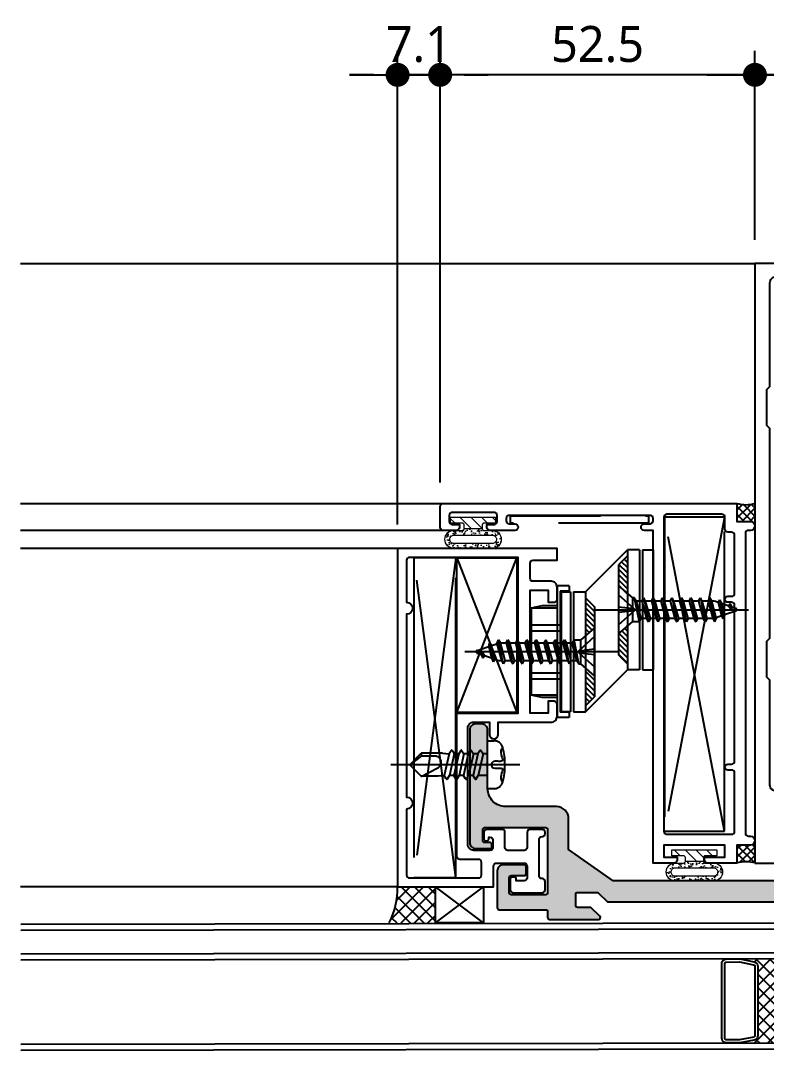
# Model space of a CAD drawing. Extents: x 93 to 3288, y 42 to 1146.
# Drawn here: x 1007.6 to 1132, y 519.2 to 691.2 of the extents above; entities that cross this region are included whole.
import ezdxf

# ---------------------------------------------------------------- set-up
doc = ezdxf.new("R2010")
doc.units = 0
doc.header["$LTSCALE"] = 200
doc.header["$MEASUREMENT"] = 0
doc.header["$PDMODE"] = 3
doc.header["$PDSIZE"] = -1
for name, pattern in [('CEN-GAUN', [32.2, 30, -1, 0.2, -1]), ('CEN2', [0.36, 0.25, -0.05, 0.01, -0.05]), ('CENTER', [2, 1.25, -0.25, 0.25, -0.25]), ('HIDDEN', [0.375, 0.25, -0.125]), ('PHANTOM', [25, 20, -1, 1, -1, 1, -1])]:
    doc.linetypes.add(name, pattern=pattern)
doc.layers.get('0').update_dxf_attribs({"linetype": 'CONTINUOUS'})
doc.layers.get('Defpoints').update_dxf_attribs({"color": 137, "linetype": 'CONTINUOUS'})
for name, color, linetype in [('3', 3, 'CONTINUOUS'), ('A-DIES', 3, 'CONTINUOUS'), ('A-ELE', 60, 'CONTINUOUS'), ('A-HAT', 1, 'CONTINUOUS'), ('A-NORTONPATE', 2, 'CONTINUOUS'), ('CEN', 1, 'CEN-GAUN'), ('CEN2', 1, 'CEN2'), ('DIM', 7, 'CONTINUOUS'), ('GASKET', 5, 'CONTINUOUS'), ('Glass', 4, 'CONTINUOUS'), ('hatch', 252, 'CONTINUOUS'), ('PA', 6, 'CONTINUOUS'), ('SCREW', 1, 'CONTINUOUS'), ('SEALANT', 1, 'CONTINUOUS'), ('감봉', 4, 'CONTINUOUS')]:
    doc.layers.add(name, color=color, linetype=linetype)
doc.styles.add('맑은고딕', font='malgun.ttf')
doc.dimstyles.new('GAUN-4', dxfattribs={"dimscale": 4, "dimtxt": 1.5, "dimasz": 1, "dimexe": 1, "dimexo": 1, "dimgap": 0.5, "dimtad": 1, "dimdec": 1, "dimzin": 1, "dimdsep": 46, "dimlunit": 6, "dimtxsty": '맑은고딕', "dimblk": 'CJDOT', "dimcen": 0.09, "dimdle": 1, "dimclrd": 256, "dimclre": 256, "dimclrt": 3, "dimadec": 0, "dimazin": 0, "dimtfac": 1, "dimtdec": 1, "dimtix": 1, "dimtmove": 2, "dimatfit": 3, "dimfxl": 1, "dimtolj": 1, "dimtzin": 1, "dimarcsym": 0})
pattern_1 = [(45, (-7509.82565, -1535.9426), (-0.67351921, 0.67351921), []), (135, (-7509.82565, -1535.9426), (-0.67351921, -0.67351921), [])]

# ---------------------------------------------------------------- blocks, each defined once
blk = doc.blocks.new('DH-886')
at = {"layer": 'A-DIES'}
for points in [[(-15.4, -50.4), (-12.7, -50.4, 0.414214), (-11.7, -49.4), (-11.7, -30, 0.414214), (-12.7, -29), (-15.3, -29), (-15.3, -31.05, -1), (-16.8, -31.05), (-16.8, -29), (-25.6, -29, -0.414214), (-26.6, -28), (-26.6, -26, -0.414214), (-26.1, -25.5), (-25.1, -25.5), (-25.1, -27.5), (-22.1, -27.5), (-22.1, -7), (-25.1, -7), (-25.1, -9), (-26.1, -9, -0.414214), (-26.6, -8.5), (-26.6, -6.5, -0.414214), (-25.6, -5.5), (-22.6, -5.5, 0.414214), (-22.1, -5), (-22.1, -2.5, 0.414214), (-22.6, -2), (-26.6, -2), (-26.6, 0), (0, 0), (0, -56.5), (-16, -56.5), (-16, -53, 0.414214), (-16.5, -52.5), (-21.1, -52.5, 0.414214), (-21.6, -53), (-21.6, -54.95, 0.414214), (-21.1, -55.45), (-19.8, -55.45), (-19.8, -55.15, -0.414214), (-19.5, -54.85), (-19.1, -54.85, -0.414214), (-18.8, -55.15), (-18.8, -56.95, -0.414214), (-19.3, -57.45), (-24.1, -57.45, -0.414214), (-24.6, -56.95), (-24.6, -55.6, -0.414214), (-24.1, -55.1, 0.414214), (-23.6, -54.6), (-23.6, -48.6, 0.414214), (-24.1, -48.1, -0.414214), (-24.6, -47.6), (-24.6, -47.4, -0.414214), (-24.1, -46.9), (-22.1, -46.9, -0.414214), (-21.6, -47.4), (-21.6, -49.9, 0.414214), (-21.1, -50.4), (-18.4, -50.4, 0.414214), (-17.9, -49.9), (-17.9, -47.4, -0.414214), (-17.4, -46.9), (-14.9, -46.9, -0.414214), (-14.4, -47.4), (-14.4, -48.5, -0.414214), (-14.7, -48.8), (-14.9, -48.8, -0.414214), (-15.2, -48.5), (-15.2, -48.2), (-15.4, -48.2, 0.414214), (-15.9, -48.7), (-15.9, -49.9, 0.414214)], [(-1.5, -43.5), (-1.5, -54.5, -0.414214), (-2, -55), (-9.2, -55), (-13.5, -55, -0.414214), (-14, -54.5), (-14, -52.4, -0.414214), (-13.5, -51.9), (-10.4, -51.9, 0.414214), (-9.9, -51.4), (-9.9, -27.5), (-20.1, -27.5), (-20.1, -1.5), (-2, -1.5, -0.414214), (-1.5, -2), (-1.5, -9, 1), (-1.5, -11), (-1.5, -41.5, 1)]]:
    blk.add_lwpolyline(points, format="xyb", close=True, dxfattribs=at)
blk = doc.blocks.new('JA-DM-13(DH-886)')
at = {"xscale": -1, "rotation": 270}
blk.add_blockref('DH-886', (56.5, 0), dxfattribs=at)
blk = doc.blocks.new('DH-887')
at = {"layer": 'A-DIES'}
for points in [[(2.25, -3, -1), (2.25, -4.5), (1.9, -4.5, 0.414214), (1.4, -5), (1.4, -55, 0.414214), (1.9, -55.5), (2.25, -55.5, -1), (2.25, -57), (0, -57), (0, -60), (-4.9, -60, -0.414214), (-5.4, -59.5), (-5.4, -59), (-2, -59), (-2, -57), (-12.2, -57), (-12.2, -59), (-10, -59), (-10, -59.5, -0.414214), (-10.5, -60), (-14, -60), (-14, -4.5), (-15.45, -4.5, -1), (-15.45, -3.4), (-14.5, -3.4, 0.414214), (-14, -2.9), (-14, -2.5, 0.414214), (-14.5, -2), (-38, -2, 0.414214), (-38.5, -2.5), (-38.5, -2.9, 0.414214), (-38, -3.4), (-37.05, -3.4, -1), (-37.05, -4.5), (-41.2, -4.5, -0.414214), (-41.7, -4), (-41.7, -3.5), (-40.5, -3.5, 0.414214), (-40, -3), (-40, -2, 0.414214), (-40.5, -1.5), (-47.5, -1.5, 0.414214), (-48, -2), (-48, -3, 0.414214), (-47.5, -3.5), (-46.3, -3.5), (-46.3, -4, -0.414214), (-46.8, -4.5), (-49, -4.5, -0.414214), (-49.5, -4), (-49.5, -0.5, -0.414214), (-49, 0), (0, 0), (0, -3)], [(-0.4, -17, 0.414214), (-0.9, -16.5), (-1.5, -16.5, -1), (-1.5, -15.5), (-0.9, -15.5, 0.414214), (-0.4, -15), (-0.4, -5.3, 0.414214), (-0.9, -4.8), (-1.5, -4.8, -0.414214), (-2, -4.3), (-2, -2.3, 0.414214), (-2.5, -1.8), (-11.7, -1.8, 0.414214), (-12.2, -2.3), (-12.2, -54.7, 0.414214), (-11.7, -55.2), (-0.9, -55.2, 0.414214), (-0.4, -54.7), (-0.4, -45, 0.414214), (-0.9, -44.5), (-1.5, -44.5, -1), (-1.5, -43.5), (-0.9, -43.5, 0.414214), (-0.4, -43)]]:
    blk.add_lwpolyline(points, format="xyb", close=True, dxfattribs=at)
blk = doc.blocks.new('JA-DM-14(DH-887)')
at = {"rotation": 270}
blk.add_blockref('DH-887', (59, -5.4), dxfattribs=at)
blk = doc.blocks.new('JA-DM-34(JA-D-326)')
at = {"layer": 'A-DIES'}
for points in [[(5109.5, 2571.39), (5097.8, 2571.39), (5097.5, 2571.09), (5097.2, 2571.39), (5092.3, 2571.39, 0.414214), (5092, 2571.09), (5092, 2570.19, 0.414214), (5093, 2569.19), (5102.95, 2569.19, -0.414214), (5103.45, 2568.69), (5103.45, 2562.39, -0.414214), (5102.95, 2561.89), (5056.05, 2561.89, -0.414214), (5055.55, 2562.39), (5055.55, 2568.69, -0.414214), (5056.05, 2569.19), (5066, 2569.19, 0.414214), (5067, 2570.19), (5067, 2571.09, 0.414214), (5066.7, 2571.39), (5061.8, 2571.39), (5061.5, 2571.09), (5061.2, 2571.39), (5049.5, 2571.39), (5049.5, 2471.39), (5109.5, 2471.39)], [(5051.5, 2540.39), (5052, 2540.89), (5052, 2558.39, -0.414214), (5053, 2559.39), (5061, 2559.39), (5061.5, 2559.89), (5067.5, 2559.89), (5068, 2559.39), (5091, 2559.39), (5091.5, 2559.89), (5097.5, 2559.89), (5098, 2559.39), (5106, 2559.39, -0.414214), (5107, 2558.39), (5107, 2540.89), (5107.5, 2540.39), (5107.5, 2534.39), (5107, 2533.89), (5107, 2498.89), (5107.5, 2498.39), (5107.5, 2492.39), (5107, 2491.89), (5107, 2474.59, -0.414214), (5106, 2473.59), (5098, 2473.59), (5097.5, 2473.09), (5091.5, 2473.09), (5091, 2473.59), (5068, 2473.59), (5067.5, 2473.09), (5061.5, 2473.09), (5061, 2473.59), (5053, 2473.59, -0.414214), (5052, 2474.59), (5052, 2491.89), (5051.5, 2492.39), (5051.5, 2498.39), (5052, 2498.89), (5052, 2533.89), (5051.5, 2534.39)]]:
    blk.add_lwpolyline(points, format="xyb", close=True, dxfattribs=at)
blk = doc.blocks.new('E.G.I 강판-1')
at = {"color": 1, "linetype": 'HIDDEN', "ltscale": 0.3}
blk.add_lwpolyline([(0, -23.5), (0, -0.5), (1.2, -0.5), (1.2, -23.5)], close=True, dxfattribs=at)
blk = doc.blocks.new('DSES-002')
at = {"lineweight": 9}
h = blk.add_hatch(dxfattribs=at)
h.set_pattern_fill('ANSI31', color=1, scale=0.4, angle=90)
h.set_pattern_definition([(135, (-2055.364, -5519.4437), (-0.8980256, -0.8980256), [])])
h.paths.add_polyline_path([(7.5, 0), (7.5, -1), (5.55, -1, 0.414214), (5.25, -1.3), (5.25, -1.9), (2.25, -1.9), (2.25, -1.3, 0.414214), (1.95, -1), (0, -1), (0, 0)])
h = blk.add_hatch(dxfattribs=at)
h.set_pattern_fill('AR-SAND', color=1, scale=0.02, angle=90)
h.set_pattern_definition([(127.5, (-2055.364, -5519.4437), (-0.97882647, -0.03200063), [0, -0.77216, 0, -0.8636, 0, -0.8255]), (97.5, (-2055.364, -5519.4437), (-1.4336502, 0.89904657), [0, -0.41656, 0, -0.69596, 0, -0.2667]), (57.5, (-2055.364, -5520.0686), (-0.00287437, 1.58198474), [0, -0.254, 0, -0.9144, 0, -1.1938]), (47.5, (-2055.364, -5520.0686), (-0.44585865, 1.5271129), [0, -0.127, 0, -0.59944, 0, -0.6858])])
h.paths.add_polyline_path([(8.45, -3.7, -0.414214), (6.95, -5.2), (0.55, -5.2, -0.414214), (-0.95, -3.7, -0.414214), (0.55, -2.2), (1.95, -2.2, 0.414214), (2.25, -1.9), (5.25, -1.9, 0.414214), (5.55, -2.2), (6.95, -2.2, -0.414214)])
h.paths.add_polyline_path([(6.95, -3), (0.55, -3, 0.414214), (-0.15, -3.7, 0.414214), (0.55, -4.4), (6.95, -4.4, 0.414214), (7.65, -3.7, 0.414214)], flags=16)
at = {"layer": 'GASKET', "lineweight": 9}
blk.add_line((2.25, -1.9), (5.25, -1.9), dxfattribs=at)
for points in [[(5.25, -1.9, 0.414214), (5.55, -2.2), (6.95, -2.2, -0.414214), (8.45, -3.7, -0.414214), (6.95, -5.2), (0.55, -5.2, -0.414214), (-0.95, -3.7, -0.414214), (0.55, -2.2), (1.95, -2.2, 0.414214), (2.25, -1.9), (2.25, -1.3, 0.414214), (1.95, -1), (0, -1), (0, 0), (7.5, 0), (7.5, -1), (5.55, -1, 0.414214), (5.25, -1.3)], [(6.95, -4.4), (0.55, -4.4, -0.414214), (-0.15, -3.7, -0.414214), (0.55, -3), (6.95, -3, -0.414214), (7.65, -3.7, -0.414214)]]:
    blk.add_lwpolyline(points, format="xyb", close=True, dxfattribs=at)
blk = doc.blocks.new('CJDOT')
blk.add_line((-2, 0), (2, 0))
at = {"const_width": 0.5}
blk.add_lwpolyline([(-0.25, 0, 1), (0.25, 0, 1)], format="xyb", close=True, dxfattribs=at)
blk = doc.blocks.new('*D95')
at = {"layer": 'Defpoints', "color": 0, "transparency": 16777216}
for p in [(1130.06, 682.17, 0), (1130.06, 650.67, 0), (1190.06, 650.67, 0)]:
    blk.add_point(p, dxfattribs=at)
at = {"layer": 'DIM', "lineweight": -2, "transparency": 16777216}
for p, q in [((1130.06, 654.67, 0), (1130.06, 686.17, 0)), ((1190.06, 654.67, 0), (1190.06, 686.17, 0)), ((1186.06, 682.17, 0), (1134.06, 682.17, 0))]:
    blk.add_line(p, q, dxfattribs=at)
at = {"layer": 'DIM', "lineweight": -2, "transparency": 16777216, "xscale": 4, "yscale": 4, "zscale": 4, "rotation": 180}
blk.add_blockref('CJDOT', (1130.06, 682.17, 0), dxfattribs=at)
at = {"layer": 'DIM', "lineweight": -2, "transparency": 16777216, "xscale": 4, "yscale": 4, "zscale": 4}
blk.add_blockref('CJDOT', (1190.06, 682.17, 0), dxfattribs=at)
at = {"layer": 'DIM', "color": 3, "transparency": 16777216, "insert": (1160.06, 687.27, 0), "char_height": 6, "attachment_point": 5, "style": '맑은고딕'}
blk.add_mtext('\\A1;60.0', dxfattribs=at)
blk = doc.blocks.new('*D96')
at = {"layer": 'Defpoints', "color": 0, "transparency": 16777216}
for p in [(1077.56, 682.17, 0), (1130.06, 650.67, 0), (1077.56, 616.17, 0)]:
    blk.add_point(p, dxfattribs=at)
at = {"layer": 'DIM', "lineweight": -2, "transparency": 16777216}
for p, q in [((1077.56, 620.17, 0), (1077.56, 686.17, 0)), ((1130.06, 654.67, 0), (1130.06, 686.17, 0)), ((1126.06, 682.17, 0), (1081.56, 682.17, 0))]:
    blk.add_line(p, q, dxfattribs=at)
at = {"layer": 'DIM', "lineweight": -2, "transparency": 16777216, "xscale": 4, "yscale": 4, "zscale": 4, "rotation": 180}
blk.add_blockref('CJDOT', (1077.56, 682.17, 0), dxfattribs=at)
at = {"layer": 'DIM', "lineweight": -2, "transparency": 16777216, "xscale": 4, "yscale": 4, "zscale": 4}
blk.add_blockref('CJDOT', (1130.06, 682.17, 0), dxfattribs=at)
at = {"layer": 'DIM', "color": 3, "transparency": 16777216, "insert": (1103.81, 687.27, 0), "char_height": 6, "attachment_point": 5, "style": '맑은고딕'}
blk.add_mtext('\\A1;52.5', dxfattribs=at)
blk = doc.blocks.new('*D97')
at = {"layer": 'Defpoints', "color": 0, "transparency": 16777216}
for p in [(1070.46, 682.17, 0), (1077.56, 610.17, 0), (1070.46, 603.17, 0)]:
    blk.add_point(p, dxfattribs=at)
at = {"layer": 'DIM', "lineweight": -2, "transparency": 16777216}
for p, q in [((1070.46, 607.17, 0), (1070.46, 686.17, 0)), ((1077.56, 614.17, 0), (1077.56, 686.17, 0)), ((1066.46, 682.17, 0), (1062.46, 682.17, 0)), ((1077.56, 682.17, 0), (1070.46, 682.17, 0)), ((1081.56, 682.17, 0), (1085.56, 682.17, 0))]:
    blk.add_line(p, q, dxfattribs=at)
at = {"layer": 'DIM', "lineweight": -2, "transparency": 16777216, "xscale": 4, "yscale": 4, "zscale": 4}
blk.add_blockref('CJDOT', (1070.46, 682.17, 0), dxfattribs=at)
at = {"layer": 'DIM', "lineweight": -2, "transparency": 16777216, "xscale": 4, "yscale": 4, "zscale": 4, "rotation": 180}
blk.add_blockref('CJDOT', (1077.56, 682.17, 0), dxfattribs=at)
at = {"layer": 'DIM', "color": 3, "transparency": 16777216, "insert": (1074.01, 687.28, 0), "char_height": 6, "attachment_point": 5, "style": '맑은고딕'}
blk.add_mtext('\\A1;7.1', dxfattribs=at)
blk = doc.blocks.new('screw4x13')
at = {"color": 9, "linetype": 'HIDDEN'}
for p, q in [((-13, 0), (-11.07, 1.93)), ((-11.07, 1.93), (-11.07, 1.43)), ((-7.51, 1.93), (-11.07, 1.93)), ((-7.51, 1.93), (-6.43, 1.79)), ((-6.43, 1.79), (-7.23, -1.79)), ((-6.11, 2.34), (-6.43, 1.79)), ((-5.57, 1.79), (-6.37, -1.79)), ((-5.89, 2.34), (-5.57, 1.79)), ((-4.83, 1.79), (-5.63, -1.79)), ((-4.83, 1.79), (-5.57, 1.79)), ((-4.51, 2.34), (-4.83, 1.79)), ((-3.97, 1.79), (-4.77, -1.79)), ((-4.29, 2.34), (-3.97, 1.79)), ((-3.23, 1.79), (-4.03, -1.79)), ((-3.23, 1.79), (-3.97, 1.79)), ((-2.91, 2.34), (-3.23, 1.79)), ((-2.37, 1.79), (-3.17, -1.79)), ((-2.69, 2.34), (-2.37, 1.79)), ((-1.63, 1.79), (-2.43, -1.79)), ((-1.63, 1.79), (-2.37, 1.79)), ((-1.31, 2.34), (-1.63, 1.79)), ((-0.77, 1.79), (-1.57, -1.79)), ((-1.09, 2.34), (-0.77, 1.79)), ((-0.03, 1.79), (-0.77, 1.79)), ((0, 1.79), (-0.57, 1.79)), ((-11.07, 1.43), (-13, 0)), ((-8.76, 1.43), (-11.07, 1.43)), ((-13, 0), (-11.07, -1.93)), ((-11.07, -1.94), (-8.29, -0.5)), ((-8.25, -1.93), (-11.07, -1.93)), ((-7.23, -1.79), (-8.25, -1.93)), ((-6.91, -2.34), (-7.23, -1.79)), ((-6.69, -2.34), (-6.37, -1.79)), ((-5.63, -1.79), (-6.37, -1.79)), ((-5.31, -2.34), (-5.63, -1.79)), ((-5.09, -2.34), (-4.77, -1.79)), ((-4.03, -1.79), (-4.77, -1.79)), ((-3.71, -2.34), (-4.03, -1.79)), ((-3.49, -2.34), (-3.17, -1.79)), ((-2.43, -1.79), (-3.17, -1.79)), ((-2.11, -2.34), (-2.43, -1.79)), ((-1.89, -2.34), (-1.57, -1.79)), ((-0.83, -1.79), (-1.57, -1.79)), ((0, -1.79), (-1.37, -1.79))]:
    blk.add_line(p, q, dxfattribs=at)
blk.add_lwpolyline([(0, 1.75), (0, 4), (1.07, 4, -0.338208), (2.51, 2.89, -0.133928), (2.51, -2.89, -0.338208), (1.07, -4), (0, -4), (0, -2.25), (0, 2.25)], format="xyb", dxfattribs=at)
blk.add_lwpolyline([(2.51, 2.89), (2.29, 2.63), (2.19, 2.34), (2.18, 2.03), (2.23, 1.72), (2.31, 1.42), (2.4, 1.15), (2.46, 0.92), (2.47, 0.74), (2.4, 0.62), (2.27, 0.57), (2.09, 0.55), (1.87, 0.55), (1.63, 0.57), (1.39, 0.58), (1.17, 0.57), (0.97, 0.53), (0.81, 0.44), (0.7, 0.31), (0.63, 0.16), (0.61, 0), (0.63, -0.16), (0.7, -0.31), (0.81, -0.44), (0.97, -0.53), (1.17, -0.57), (1.39, -0.58), (1.63, -0.57), (1.87, -0.55), (2.09, -0.55), (2.27, -0.57), (2.4, -0.62), (2.47, -0.74), (2.46, -0.92), (2.4, -1.15), (2.31, -1.42), (2.23, -1.72), (2.18, -2.03), (2.19, -2.34), (2.29, -2.63), (2.51, -2.89)], dxfattribs=at)
for centre, radius, start, end in [((-6, 2.27), 0.13, 30, 150), ((-4.4, 2.27), 0.13, 30, 150), ((-2.8, 2.27), 0.13, 30, 150), ((-1.2, 2.27), 0.13, 30, 150), ((-8.76, 0.41), 1.02, 297.365, 90), ((-6.8, -2.27), 0.13, 210, 330), ((-5.2, -2.27), 0.13, 210, 330), ((-3.6, -2.27), 0.13, 210, 330), ((-2, -2.27), 0.13, 210, 330)]:
    blk.add_arc(centre, radius, start, end, dxfattribs=at)
at = {"layer": 'CEN'}
blk.add_line((5.34, 0), (-16.15, 0), dxfattribs=at)
blk = doc.blocks.new('CS-4X20')
at = {"layer": 'CEN2', "linetype": 'CENTER'}
blk.add_line((-3.8, 0), (21.65, 0), dxfattribs=at)
at = {"layer": 'SCREW'}
for p, q in [((0, 4), (2.3, 2)), ((0, 4), (0, -4)), ((2.61, 0.17), (0, 2.52)), ((2.63, 2), (2.3, 2)), ((2.3, 2), (2.3, -2)), ((2.94, 1.46), (2.63, 2)), ((2.63, 2), (3.42, -2)), ((3.89, 1.46), (4.21, 2)), ((4.52, 1.46), (4.21, 2)), ((4.21, 2), (4.99, -2)), ((5.47, 1.46), (5.78, 2)), ((6.09, 1.46), (5.78, 2)), ((5.78, 2), (6.57, -2)), ((7.04, 1.46), (7.35, 2)), ((7.67, 1.46), (7.35, 2)), ((7.35, 2), (8.14, -2)), ((8.62, 1.46), (8.93, 2)), ((9.24, 1.46), (8.93, 2)), ((8.93, 2), (9.72, -2)), ((10.19, 1.46), (10.5, 2)), ((10.82, 1.46), (10.5, 2)), ((10.5, 2), (11.29, -2)), ((11.77, 1.46), (12.08, 2)), ((12.39, 1.46), (12.08, 2)), ((12.08, 2), (12.87, -2)), ((13.34, 1.46), (13.65, 2)), ((13.97, 1.46), (13.65, 2)), ((13.65, 2), (14.44, -2)), ((14.92, 1.46), (15.23, 2)), ((15.54, 1.46), (15.23, 2)), ((15.23, 2), (16.02, -2)), ((2.61, 0.17), (0, 0.46)), ((2.94, 1.46), (3.73, -1.46)), ((3.89, 1.46), (2.94, 1.46)), ((3.89, 1.46), (4.68, -1.46)), ((5.47, 1.46), (4.52, 1.46)), ((5.31, -1.46), (4.52, 1.46)), ((5.47, 1.46), (6.25, -1.46)), ((7.04, 1.46), (6.09, 1.46)), ((6.88, -1.46), (6.09, 1.46)), ((7.04, 1.46), (7.83, -1.46)), ((8.62, 1.46), (7.67, 1.46)), ((8.46, -1.46), (7.67, 1.46)), ((8.62, 1.46), (9.4, -1.46)), ((10.19, 1.46), (9.24, 1.46)), ((10.03, -1.46), (9.24, 1.46)), ((10.19, 1.46), (10.98, -1.46)), ((11.77, 1.46), (10.82, 1.46)), ((11.61, -1.46), (10.82, 1.46)), ((11.77, 1.46), (12.55, -1.46)), ((13.34, 1.46), (12.39, 1.46)), ((13.18, -1.46), (12.39, 1.46)), ((13.34, 1.46), (14.13, -1.46)), ((14.76, -1.46), (13.97, 1.46)), ((14.92, 1.46), (13.97, 1.46)), ((14.92, 1.46), (15.7, -1.46)), ((15.72, 1.46), (15.54, 1.46)), ((16.3, -1.34), (15.54, 1.46)), ((16.64, 1.22), (16.18, 1.38)), ((16.64, 1.22), (16.89, 1.67)), ((16.64, 1.22), (17.19, -1.03)), ((16.89, 1.67), (17.45, -1.48)), ((17.2, 1.03), (16.89, 1.67)), ((18.37, 0.63), (17.2, 1.03)), ((17.66, -0.87), (17.2, 1.03)), ((18.37, 0.63), (18.63, 1.07)), ((18.37, 0.63), (18.82, 0)), ((18.63, 1.07), (18.82, 0)), ((18.94, 0.44), (18.63, 1.07)), ((18.82, 0), (18.94, 0.44)), ((19.57, 0.22), (18.94, 0.44)), ((0, -2.52), (2.61, -0.17)), ((2.61, -0.17), (0, -0.46)), ((3.73, -1.46), (3.42, -2)), ((4.68, -1.46), (3.73, -1.46)), ((4.68, -1.46), (4.99, -2)), ((5.31, -1.46), (4.99, -2)), ((6.25, -1.46), (5.31, -1.46)), ((6.25, -1.46), (6.57, -2)), ((6.88, -1.46), (6.57, -2)), ((7.83, -1.46), (6.88, -1.46)), ((7.83, -1.46), (8.14, -2)), ((8.46, -1.46), (8.14, -2)), ((9.4, -1.46), (8.46, -1.46)), ((9.4, -1.46), (9.72, -2)), ((10.03, -1.46), (9.72, -2)), ((10.98, -1.46), (10.03, -1.46)), ((10.98, -1.46), (11.29, -2)), ((11.61, -1.46), (11.29, -2)), ((12.55, -1.46), (11.61, -1.46)), ((12.55, -1.46), (12.87, -2)), ((13.18, -1.46), (12.87, -2)), ((14.13, -1.46), (13.18, -1.46)), ((14.13, -1.46), (14.44, -2)), ((14.76, -1.46), (14.44, -2)), ((15.7, -1.46), (14.76, -1.46)), ((15.7, -1.46), (16.02, -2)), ((16.3, -1.34), (16.02, -2)), ((17.19, -1.03), (16.3, -1.34)), ((17.19, -1.03), (17.45, -1.48)), ((17.66, -0.87), (17.45, -1.48)), ((19.57, -0.22), (17.66, -0.87)), ((0, -4), (2.3, -2)), ((3.42, -2), (2.3, -2))]:
    blk.add_line(p, q, dxfattribs=at)
for centre, radius, start, end in [((2.46, 0), 0.229, 311.9191, 48.0809), ((15.72, 0.04), 1.42, 71.0776, 90), ((19.48, 0), 0.236, 292.5, 67.5)]:
    blk.add_arc(centre, radius, start, end, dxfattribs=at)
blk = doc.blocks.new('암대수정')
at = {"color": 7, "linetype": 'Continuous'}
for p, q in [((0, -1.5), (0, 0.25)), ((20, 0.25), (0, 0.25)), ((20, -1.5), (20, 0.25)), ((20, -1.5), (0, -1.5)), ((0, -2), (0, -4)), ((20, -2), (0, -2)), ((20, -2), (20, -4)), ((-7, -11), (0, -4)), ((20, -4), (0, -4)), ((1, -4), (2.5, -5.5)), ((1.12, -4), (2.62, -5.5)), ((2, -4), (3.5, -5.5)), ((2.88, -4), (4.38, -5.5)), ((3.77, -4), (5.27, -5.5)), ((4.65, -4), (6.15, -5.5)), ((5.54, -4), (6.42, -4.88)), ((6.42, -4), (6.93, -4.51)), ((7.3, -4), (7.44, -4.13)), ((12.61, -4), (13.22, -4.61)), ((13, -11), (20, -4)), ((13.49, -4), (14.99, -5.5)), ((13.75, -5.14), (14.11, -5.5)), ((14.38, -4), (15.88, -5.5)), ((15.26, -4), (16.76, -5.5)), ((16.14, -4), (17.57, -5.43)), ((17.03, -4), (18.01, -4.99)), ((19, -4), (17.5, -5.5)), ((17.91, -4), (18.46, -4.54)), ((18.79, -4), (18.9, -4.1)), ((17.5, -5.5), (2.5, -5.5)), ((-6, -11), (-4.5, -9.5)), ((-4.9, -9.9), (-3.79, -11)), ((10.5, -9.5), (-4.5, -9.5)), ((-4.41, -9.5), (-2.91, -11)), ((-3.53, -9.5), (-2.03, -11)), ((-2.64, -9.5), (-1.14, -11)), ((-1.76, -9.5), (-0.26, -11)), ((-0.87, -9.5), (-0.75, -9.62)), ((6.72, -10.02), (7.7, -11)), ((7.08, -9.5), (8.58, -11)), ((7.97, -9.5), (9.47, -11)), ((8.85, -9.5), (10.35, -11)), ((9.73, -9.5), (11.23, -11)), ((12, -11), (10.5, -9.5)), ((-7, -13), (-7, -11)), ((13, -11), (-7, -11)), ((-5.78, -10.78), (-5.56, -11)), ((-5.34, -10.34), (-4.68, -11)), ((5.7, -10.77), (5.93, -11)), ((6.21, -10.4), (6.81, -11)), ((13, -13), (13, -11)), ((13, -13), (-7, -13)), ((13, -13.5), (-7, -13.5)), ((-7, -13.5), (-7, -15)), ((13, -15), (13, -13.5)), ((-7, -15), (13, -15))]:
    blk.add_line(p, q, dxfattribs=at)
at = {"color": 4, "linetype": 'Continuous'}
for p, q in [((-8, -13.75), (-8, -15.75)), ((-7.1, -13.75), (-8, -13.75)), ((-7.1, -13.75), (-7.1, -15.25)), ((14, -13.75), (13.1, -13.75)), ((13.1, -13.75), (13.1, -15.25)), ((14, -13.75), (14, -15.75)), ((13.1, -15.25), (-7.1, -15.25)), ((14, -15.75), (-8, -15.75)), ((-4.65, -15.75), (-4.65, -18.25)), ((-4.25, -15.75), (-4.25, -20.05)), ((10.25, -15.75), (10.25, -20.05)), ((10.65, -15.75), (10.65, -18.25)), ((-4.65, -18.25), (-4.25, -20.05)), ((10.65, -18.25), (10.25, -20.05)), ((10.25, -20.05), (-4.25, -20.05))]:
    blk.add_line(p, q, dxfattribs=at)
at = {"layer": '3', "color": 1, "linetype": 'CENTER'}
blk.add_line((3, -13.19), (3, -22.01), dxfattribs=at)
at = {"layer": '3', "color": 7, "linetype": 'HIDDEN'}
for p, q in [((-1.5, -20.05), (-1.5, -15.25)), ((-0.5, -20.05), (-0.5, -15.25)), ((6.5, -20.05), (6.5, -15.25)), ((7.5, -20.05), (7.5, -15.25))]:
    blk.add_line(p, q, dxfattribs=at)
at = {"ltscale": 0.2, "xscale": -1}
for p, rotation in [((10, -5.5), 270), ((3, -9.5), 89.99999999999993)]:
    blk.add_blockref('CS-4X20', p, dxfattribs=dict(at, rotation=rotation))
blk = doc.blocks.new('DSP-3263')
at = {"layer": 'hatch'}
h = blk.add_hatch(color=252, dxfattribs=at)
edge = h.paths.add_edge_path()
edge.add_line((14.5, -3.4), (6, -3.4))
edge.add_arc((6, -0.4), 3, 180, 270, ccw=False)
edge.add_line((3, -0.4), (3, 3.3))
edge.add_line((3, 3.3), (2.7, 3.6))
edge.add_line((2.7, 3.6), (3, 3.9))
edge.add_line((3, 3.9), (3, 9.4))
edge.add_arc((2, 9.4), 1, 0, 90)
edge.add_line((2, 10.4), (1, 10.4))
edge.add_arc((1, 9.4), 1, 90, 180)
edge.add_line((0, 9.4), (0, -9.4))
edge.add_arc((1, -9.4), 1, 180, 270)
edge.add_line((1, -10.4), (3.4, -10.4))
edge.add_arc((3.4, -10.1), 0.3, 270, 360)
edge.add_line((3.7, -10.1), (3.7, -9.7))
edge.add_arc((3.4, -9.7), 0.3, 360, 450)
edge.add_line((3.4, -9.4), (2.5, -9.4))
edge.add_arc((2.5, -9.1), 0.3, 180, 270, ccw=False)
edge.add_line((2.2, -9.1), (2.2, -7.2))
edge.add_arc((2.5, -7.2), 0.3, 90, 180, ccw=False)
edge.add_line((2.5, -6.9), (12.7, -6.9))
edge.add_arc((12.7, -7.2), 0.3, 0, 90, ccw=False)
edge.add_line((13, -7.2), (13, -17.8))
edge.add_arc((12.7, -17.8), 0.3, -90, 0, ccw=False)
edge.add_line((12.7, -18.1), (6.9, -18.1))
edge.add_arc((6.9, -17.8), 0.3, 180, 270, ccw=False)
edge.add_line((6.6, -17.8), (6.6, -15.2))
edge.add_arc((6.9, -15.2), 0.3, 90, 180, ccw=False)
edge.add_line((6.9, -14.9), (9.1, -14.9))
edge.add_arc((9.1, -14.6), 0.3, 270, 360)
edge.add_line((9.4, -14.6), (9.4, -13.4))
edge.add_arc((9.1, -13.4), 0.3, 0, 90)
edge.add_line((9.1, -13.1), (5.6, -13.1))
edge.add_arc((5.6, -14.1), 1, 90, 180)
edge.add_line((4.6, -14.1), (4.6, -20.3))
edge.add_arc((4.9, -20.3), 0.3, 180, 270)
edge.add_line((4.9, -20.6), (12.7, -20.6))
edge.add_arc((12.7, -20.9), 0.3, 0, 90, ccw=False)
edge.add_line((13, -20.9), (13, -21.9))
edge.add_arc((13.3, -21.9), 0.3, 180, 270)
edge.add_line((13.3, -22.2), (21.5, -22.2))
edge.add_arc((21.5, -21.9), 0.3, 270, 405.6355)
edge.add_line((21.71, -21.69), (20.28, -20.29))
edge.add_arc((20.07, -20.5), 0.3, 45.6355, 90)
edge.add_line((20.07, -20.2), (18, -20.2))
edge.add_arc((18, -19.9), 0.3, 180, 270, ccw=False)
edge.add_line((17.7, -19.9), (17.7, -18))
edge.add_arc((18, -18), 0.3, 90, 180, ccw=False)
edge.add_line((18, -17.7), (21.4, -17.7))
edge.add_line((21.4, -17.7), (23, -19.3))
edge.add_line((23, -19.3), (60.5, -19.3))
edge.add_arc((60.5, -19.6), 0.3, 0, 90, ccw=False)
edge.add_line((60.8, -19.6), (60.8, -22.7))
edge.add_arc((61.4, -22.7), 0.6, 180, 360)
edge.add_line((62, -22.7), (62, -19.6))
edge.add_arc((62.3, -19.6), 0.3, 90, 180, ccw=False)
edge.add_line((62.3, -19.3), (64.7, -19.3))
edge.add_arc((64.7, -19.6), 0.3, 0, 90, ccw=False)
edge.add_line((65, -19.6), (65, -22.5))
edge.add_line((65, -22.5), (64.7, -22.5))
edge.add_arc((64.7, -23), 0.5, 90, 270)
edge.add_line((64.7, -23.5), (65, -23.5))
edge.add_line((65, -23.5), (65, -27.2))
edge.add_line((65, -27.2), (64.7, -27.2))
edge.add_arc((64.7, -27.7), 0.5, 90, 270)
edge.add_line((64.7, -28.2), (65, -28.2))
edge.add_line((65, -28.2), (65, -31.9))
edge.add_line((65, -31.9), (64.7, -31.9))
edge.add_arc((64.7, -32.4), 0.5, 90, 270)
edge.add_line((64.7, -32.9), (65, -32.9))
edge.add_line((65, -32.9), (65, -36.6))
edge.add_line((65, -36.6), (64.7, -36.6))
edge.add_arc((64.7, -37.1), 0.5, 90, 270)
edge.add_line((64.7, -37.6), (65, -37.6))
edge.add_line((65, -37.6), (65, -39.1))
edge.add_arc((64.7, -39.1), 0.3, 270, 360, ccw=False)
edge.add_line((64.7, -39.4), (62.3, -39.4))
edge.add_arc((62.3, -39.1), 0.3, 180, 270, ccw=False)
edge.add_line((62, -39.1), (62, -37.4))
edge.add_arc((61.4, -37.4), 0.6, 0, 180)
edge.add_line((60.8, -37.4), (60.8, -40.8))
edge.add_arc((61.3, -40.8), 0.5, 180, 270)
edge.add_line((61.3, -41.3), (64.8, -41.3))
edge.add_arc((64.8, -42.3), 1, 0, 90, ccw=False)
edge.add_line((65.8, -42.3), (65.8, -44.31))
edge.add_arc((66.8, -44.31), 1, 180, 261.4535)
edge.add_line((66.65, -45.3), (69.96, -45.8))
edge.add_arc((70, -45.5), 0.3, 261.4535, 360)
edge.add_line((70.3, -45.5), (70.3, -42.5))
edge.add_arc((70, -42.5), 0.3, 360, 450)
edge.add_line((70, -42.2), (69.4, -42.2))
edge.add_arc((69.4, -42.5), 0.3, 90, 180)
edge.add_line((69.1, -42.5), (69.1, -44))
edge.add_arc((68.8, -44), 0.3, 270, 360, ccw=False)
edge.add_line((68.8, -44.3), (67.6, -44.3))
edge.add_arc((67.6, -44), 0.3, 180, 270, ccw=False)
edge.add_line((67.3, -44), (67.3, -36.3))
edge.add_arc((67.6, -36.3), 0.3, 90, 180, ccw=False)
edge.add_line((67.6, -36), (68.8, -36))
edge.add_arc((68.8, -36.3), 0.3, 0, 90, ccw=False)
edge.add_line((69.1, -36.3), (69.1, -37.8))
edge.add_arc((69.4, -37.8), 0.3, 180, 270)
edge.add_line((69.4, -38.1), (70, -38.1))
edge.add_arc((70, -37.8), 0.3, 270, 360)
edge.add_line((70.3, -37.8), (70.3, -33.5))
edge.add_line((70.3, -33.5), (69.8, -32.8))
edge.add_line((69.8, -32.8), (69.6, -32.8))
edge.add_arc((69.6, -33.1), 0.3, 90, 180)
edge.add_line((69.3, -33.1), (69.3, -34.5))
edge.add_arc((69, -34.5), 0.3, -90, 0, ccw=False)
edge.add_line((69, -34.8), (67.3, -34.8))
edge.add_arc((67.3, -34.5), 0.3, 180, 270, ccw=False)
edge.add_line((67, -34.5), (67, -30.1))
edge.add_arc((67.3, -30.1), 0.3, 90, 180, ccw=False)
edge.add_line((67.3, -29.8), (69.05, -29.8))
edge.add_arc((69.05, -29.05), 0.75, 270, 450)
edge.add_line((69.05, -28.3), (67.3, -28.3))
edge.add_arc((67.3, -28), 0.3, 180, 270, ccw=False)
edge.add_line((67, -28), (67, -23.6))
edge.add_arc((67.3, -23.6), 0.3, 90, 180, ccw=False)
edge.add_line((67.3, -23.3), (69.05, -23.3))
edge.add_arc((69.05, -22.55), 0.75, 270, 450)
edge.add_line((69.05, -21.8), (67.3, -21.8))
edge.add_arc((67.3, -21.5), 0.3, 180, 270, ccw=False)
edge.add_line((67, -21.5), (67, -17.6))
edge.add_arc((67.3, -17.6), 0.3, 90, 180, ccw=False)
edge.add_line((67.3, -17.3), (69, -17.3))
edge.add_arc((69, -17.6), 0.3, 0, 90, ccw=False)
edge.add_line((69.3, -17.6), (69.3, -19))
edge.add_arc((69.6, -19), 0.3, 180, 270)
edge.add_line((69.6, -19.3), (69.8, -19.3))
edge.add_line((69.8, -19.3), (70.3, -18.6))
edge.add_line((70.3, -18.6), (70.3, -17.3))
edge.add_line((70.3, -17.3), (70.5, -17.3))
edge.add_arc((70.5, -17), 0.3, 270, 360)
edge.add_line((70.8, -17), (70.8, -16.3))
edge.add_arc((70.3, -16.3), 0.5, 0, 90)
edge.add_line((70.3, -15.8), (23.94, -15.8))
edge.add_line((23.94, -15.8), (16.5, -10.56))
edge.add_line((16.5, -10.56), (16.5, -5.4))
edge.add_arc((14.5, -5.4), 2, 0, 90)
at = {"layer": 'PA'}
blk.add_lwpolyline([(14.5, -3.4), (6, -3.4, -0.414214), (3, -0.4), (3, 3.3), (2.7, 3.6), (3, 3.9), (3, 9.4, 0.414214), (2, 10.4), (1, 10.4, 0.414214), (0, 9.4), (0, -9.4, 0.414214), (1, -10.4), (3.4, -10.4, 0.414214), (3.7, -10.1), (3.7, -9.7, 0.414214), (3.4, -9.4), (2.5, -9.4, -0.414214), (2.2, -9.1), (2.2, -7.2, -0.414214), (2.5, -6.9), (12.7, -6.9, -0.414214), (13, -7.2), (13, -17.8, -0.414214), (12.7, -18.1), (6.9, -18.1, -0.414214), (6.6, -17.8), (6.6, -15.2, -0.414214), (6.9, -14.9), (9.1, -14.9, 0.414214), (9.4, -14.6), (9.4, -13.4, 0.414214), (9.1, -13.1), (5.6, -13.1, 0.414214), (4.6, -14.1), (4.6, -20.3, 0.414214), (4.9, -20.6), (12.7, -20.6, -0.414214), (13, -20.9), (13, -21.9, 0.414214), (13.3, -22.2), (21.5, -22.2, 0.672197), (21.71, -21.69), (20.28, -20.29, 0.196031), (20.07, -20.2), (18, -20.2, -0.414214), (17.7, -19.9), (17.7, -18, -0.414214), (18, -17.7), (21.4, -17.7), (23, -19.3), (60.5, -19.3, -0.414214), (60.8, -19.6), (60.8, -22.7, 1), (62, -22.7), (62, -19.6, -0.414214), (62.3, -19.3), (64.7, -19.3, -0.414214), (65, -19.6), (65, -22.5), (64.7, -22.5, 1), (64.7, -23.5), (65, -23.5), (65, -27.2), (64.7, -27.2, 1), (64.7, -28.2), (65, -28.2), (65, -31.9), (64.7, -31.9, 1), (64.7, -32.9), (65, -32.9), (65, -36.6), (64.7, -36.6, 1), (64.7, -37.6), (65, -37.6), (65, -39.1, -0.414214), (64.7, -39.4), (62.3, -39.4, -0.414214), (62, -39.1), (62, -37.4, 1), (60.8, -37.4), (60.8, -40.8, 0.414214), (61.3, -41.3), (64.8, -41.3, -0.414214), (65.8, -42.3), (65.8, -44.31, 0.371169), (66.65, -45.3), (69.96, -45.8, 0.458609), (70.3, -45.5), (70.3, -42.5, 0.414214), (70, -42.2), (69.4, -42.2, 0.414214), (69.1, -42.5), (69.1, -44, -0.414214), (68.8, -44.3), (67.6, -44.3, -0.414214), (67.3, -44), (67.3, -36.3, -0.414214), (67.6, -36), (68.8, -36, -0.414214), (69.1, -36.3), (69.1, -37.8, 0.414214), (69.4, -38.1), (70, -38.1, 0.414214), (70.3, -37.8), (70.3, -33.5), (69.8, -32.8), (69.6, -32.8, 0.414214), (69.3, -33.1), (69.3, -34.5, -0.414214), (69, -34.8), (67.3, -34.8, -0.414214), (67, -34.5), (67, -30.1, -0.414214), (67.3, -29.8), (69.05, -29.8, 1), (69.05, -28.3), (67.3, -28.3, -0.414214), (67, -28), (67, -23.6, -0.414214), (67.3, -23.3), (69.05, -23.3, 1), (69.05, -21.8), (67.3, -21.8, -0.414214), (67, -21.5), (67, -17.6, -0.414214), (67.3, -17.3), (69, -17.3, -0.414214), (69.3, -17.6), (69.3, -19, 0.414214), (69.6, -19.3), (69.8, -19.3), (70.3, -18.6), (70.3, -17.3), (70.5, -17.3, 0.414214), (70.8, -17), (70.8, -16.3, 0.414214), (70.3, -15.8), (23.94, -15.8), (16.5, -10.56), (16.5, -5.4, 0.414214)], format="xyb", close=True, dxfattribs=at)
blk = doc.blocks.new('*U82')
at = {"layer": 'A-HAT'}
h = blk.add_hatch(dxfattribs=at)
h.set_pattern_fill('ANSI37', color=252, scale=0.5, angle=-89.9654, style=0)
h.set_pattern_definition([(315.035, (0, 0), (1.12185, 1.12321), []), (45.035, (0, 0), (-1.12321, 1.12185), [])])
h.paths.add_polyline_path([(20, 0, -0.125563), (6, 0), (6, -9.5), (6.48, -7.1, -0.357511), (7.21, -6.5), (18.79, -6.5, -0.357511), (19.52, -7.1), (20, -9.5)])
at = {"layer": 'Glass', "color": 5, "linetype": 'PHANTOM', "ltscale": 2}
for p, q in [((1, -129.42), (1, 0)), ((5, 0), (5, -129.42)), ((21, -129.42), (21, 0)), ((25, 0), (25, -129.42))]:
    blk.add_line(p, q, dxfattribs=at)
at = {"layer": 'Glass'}
for points in [[(0, -129.42), (0, 0), (6, 0), (6, -129.42)], [(20, -129.42), (20, 0), (26, 0), (26, -129.42)]]:
    blk.add_lwpolyline(points, dxfattribs=at)
at = {"layer": 'SEALANT'}
blk.add_arc((13, 27.44), 28.31, 255.6865, 284.3135, dxfattribs=at)
at = {"layer": '감봉'}
for points in [[(6, -11.75), (6, -9.5), (6.48, -7.1, -0.357511), (7.21, -6.5), (18.79, -6.5, -0.357511), (19.52, -7.1), (20, -9.5), (20, -11.75, -0.414214), (19.25, -12.5), (6.75, -12.5, -0.414214)], [(6.5, -11.75), (6.5, -9.55), (6.97, -7.2, -0.357511), (7.21, -7), (18.79, -7, -0.357511), (19.03, -7.2), (19.5, -9.55), (19.5, -11.75, -0.414214), (19.25, -12), (6.75, -12, -0.414214)]]:
    blk.add_lwpolyline(points, format="xyb", close=True, dxfattribs=at)
blk = doc.blocks.new('SDHK-1431-2')
at = {"layer": 'hatch', "linetype": 'HIDDEN'}
for p, q in [((10, 0), (0, -25.8)), ((10, -25.8), (0, 0))]:
    blk.add_line(p, q, dxfattribs=at)
blk.add_lwpolyline([(0, 0), (10, 0), (10, -25.8), (0, -25.8)], close=True, dxfattribs=at)
blk = doc.blocks.new('JA-DM-39(SDHK-1431)-2')
at = {"rotation": 90}
blk.add_blockref('SDHK-1431-2', (0, -10), dxfattribs=at)
blk = doc.blocks.new('IJ-65TT13-1')
at = {"layer": 'hatch', "linetype": 'HIDDEN'}
for p, q in [((0, 0), (7, -53.3)), ((0, -53.3), (7, 0))]:
    blk.add_line(p, q, dxfattribs=at)
blk.add_lwpolyline([(7, -53.3), (7, 0), (0, 0), (0, -53.3)], close=True, dxfattribs=at)
blk = doc.blocks.new('JA-DM-40(IJ-65TT13)-1')
at = {"rotation": 90}
blk.add_blockref('IJ-65TT13-1', (0, -7), dxfattribs=at)
blk = doc.blocks.new('SDHK-1431-1')
at = {"layer": 'hatch', "linetype": 'HIDDEN'}
for p, q in [((-0.15, 0), (9.85, -52.4)), ((-0.15, -52.4), (9.85, 0))]:
    blk.add_line(p, q, dxfattribs=at)
blk.add_lwpolyline([(9.85, -52.4), (9.85, 0), (-0.15, 0), (-0.15, -52.4)], close=True, dxfattribs=at)
blk = doc.blocks.new('JA-DM-39(SDHK-1431)-1')
at = {"rotation": 90}
blk.add_blockref('SDHK-1431-1', (0, -9.85), dxfattribs=at)

msp = doc.modelspace()

# ---------------------------------------------------------------- hatches: boundary and pattern name
h = msp.add_hatch()
h.set_pattern_fill('ANSI37', color=252, scale=0.5, angle=0.0346, style=0)
h.set_pattern_definition([(45.034607, (-7509.8256, -1535.9426), (-1.12320983, 1.1218538), []), (135.034607, (-7509.8256, -1535.9426), (-1.1218538, -1.12320983), [])])
edge = h.paths.add_edge_path()
edge.add_line((1070.46, 546.67), (1076.76, 546.67))
edge.add_line((1076.76, 546.67), (1076.76, 540.67))
edge.add_line((1076.76, 540.67), (1069.05, 540.67))
edge.add_arc((1057.7, 546.5), 12.76, 332.8335, 360.7805)
at = {"layer": 'A-HAT'}
h = msp.add_hatch(dxfattribs=at)
h.set_pattern_fill('ANSI37', color=252, scale=0.3)
h.set_pattern_definition(pattern_1)
edge = h.paths.add_edge_path()
edge.add_line((1127.06, 607.67), (1127.06, 610.67))
edge.add_arc((1128.56, 615.51), 5.06, 252.7647, 287.2353)
edge.add_line((1130.06, 610.67), (1130.06, 607.67))
edge.add_line((1130.06, 607.67), (1127.06, 607.67))
h = msp.add_hatch(dxfattribs=at)
h.set_pattern_fill('ANSI37', color=252, scale=0.3)
h.set_pattern_definition(pattern_1)
edge = h.paths.add_edge_path()
edge.add_arc((1128.56, 545.39), 5.49, 74.1539, 105.8461)
edge.add_line((1127.06, 550.67), (1127.06, 553.67))
edge.add_line((1127.06, 553.67), (1130.06, 553.67))
edge.add_line((1130.06, 553.67), (1130.06, 550.67))

# ---------------------------------------------------------------- linework, layer by layer
at = {"layer": 'A-ELE'}
for p, q in [((1007.59, 650.67, 0), (1130.06, 650.67, 0)), ((1007.59, 650.67, 0), (1130.06, 650.67, 0)), ((1078.06, 610.62, 0), (1007.59, 610.62, 0)), ((1078.06, 606.17, 0), (1007.59, 606.17, 0)), ((1070.46, 603.17, 0), (1007.59, 603.17, 0)), ((1070.46, 546.67, 0), (1007.59, 546.67, 0))]:
    msp.add_line(p, q, dxfattribs=at)
at = {"layer": 'A-NORTONPATE'}
for p, q in [((1076.76, 540.67, 0), (1084.76, 546.67, 0)), ((1084.76, 540.67, 0), (1076.76, 546.67, 0))]:
    msp.add_line(p, q, dxfattribs=at)
at = {"layer": 'A-NORTONPATE', "elevation": 0}
msp.add_lwpolyline([(1084.76, 540.67), (1076.76, 540.67), (1076.76, 546.67), (1084.76, 546.67)], close=True, dxfattribs=at)
at = {"layer": 'SEALANT'}
for centre, radius, start, end in [((1128.56, 615.51, 0), 5.06, 252.7647, 287.2353), ((1128.56, 545.39, 0), 5.49, 74.1539, 105.8461), ((1057.7, 546.5, 0), 12.76, 332.8335, 0.7805)]:
    msp.add_arc(centre, radius, start, end, dxfattribs=at)

# ---------------------------------------------------------------- block references
for name, p, rotation in [('JA-DM-34(JA-D-326)', (6239.56, 3122.06, 0), 180), ('JA-DM-34(JA-D-326)', (6239.56, 3122.06, 0), 180), ('JA-DM-14(DH-887)', (1121.66, 551.67, 0), 90), ('E.G.I 강판-1', (1088.81, 607.37, 0), 90), ('JA-DM-39(SDHK-1431)-1', (1114.96, 555.97, 0), 90), ('JA-DM-13(DH-886)', (1070.46, 546.67, 0), 90), ('JA-DM-40(IJ-65TT13)-1', (1073.16, 548.27, 0), 90), ('JA-DM-39(SDHK-1431)-2', (1080.36, 575.77, 0), 90), ('*U82', (1137.02, 540.67, 0), 270.089447321984)]:
    msp.add_blockref(name, p, dxfattribs=dict(rotation=rotation))
for name, p in [('DSES-002', (1079.31, 608.37, 0)), ('DSP-3263', (1082.48, 563.47, 0)), ('screw4x13', (1085.48, 567.07, 0)), ('DSES-002', (1116.21, 552.87, 0))]:
    msp.add_blockref(name, p)
at = {"xscale": -1, "rotation": 270}
msp.add_blockref('암대수정', (1112.81, 582.92, 0), dxfattribs=at)

# ---------------------------------------------------------------- dimensions: what is measured, and where the dimension line sits
at = {"layer": 'DIM'}
for base, p1, p2, picture, middle in [((1070.46, 682.17, 0), (1077.56, 610.17, 0), (1070.46, 603.17, 0), '*D97', (1074.01, 687.28, 0)), ((1077.56, 682.17, 0), (1130.06, 650.67, 0), (1077.56, 616.17, 0), '*D96', (1103.81, 687.27, 0)), ((1130.06, 682.17, 0), (1190.06, 650.67, 0), (1130.06, 650.67, 0), '*D95', (1160.06, 687.27, 0))]:
    dim = msp.add_linear_dim(base=base, p1=p1, p2=p2, angle=180, dimstyle='GAUN-4', dxfattribs=at)
    dim.commit()
    dim.dimension.update_dxf_attribs({"geometry": picture, "text_midpoint": middle})

doc.saveas('drawing.dxf')
